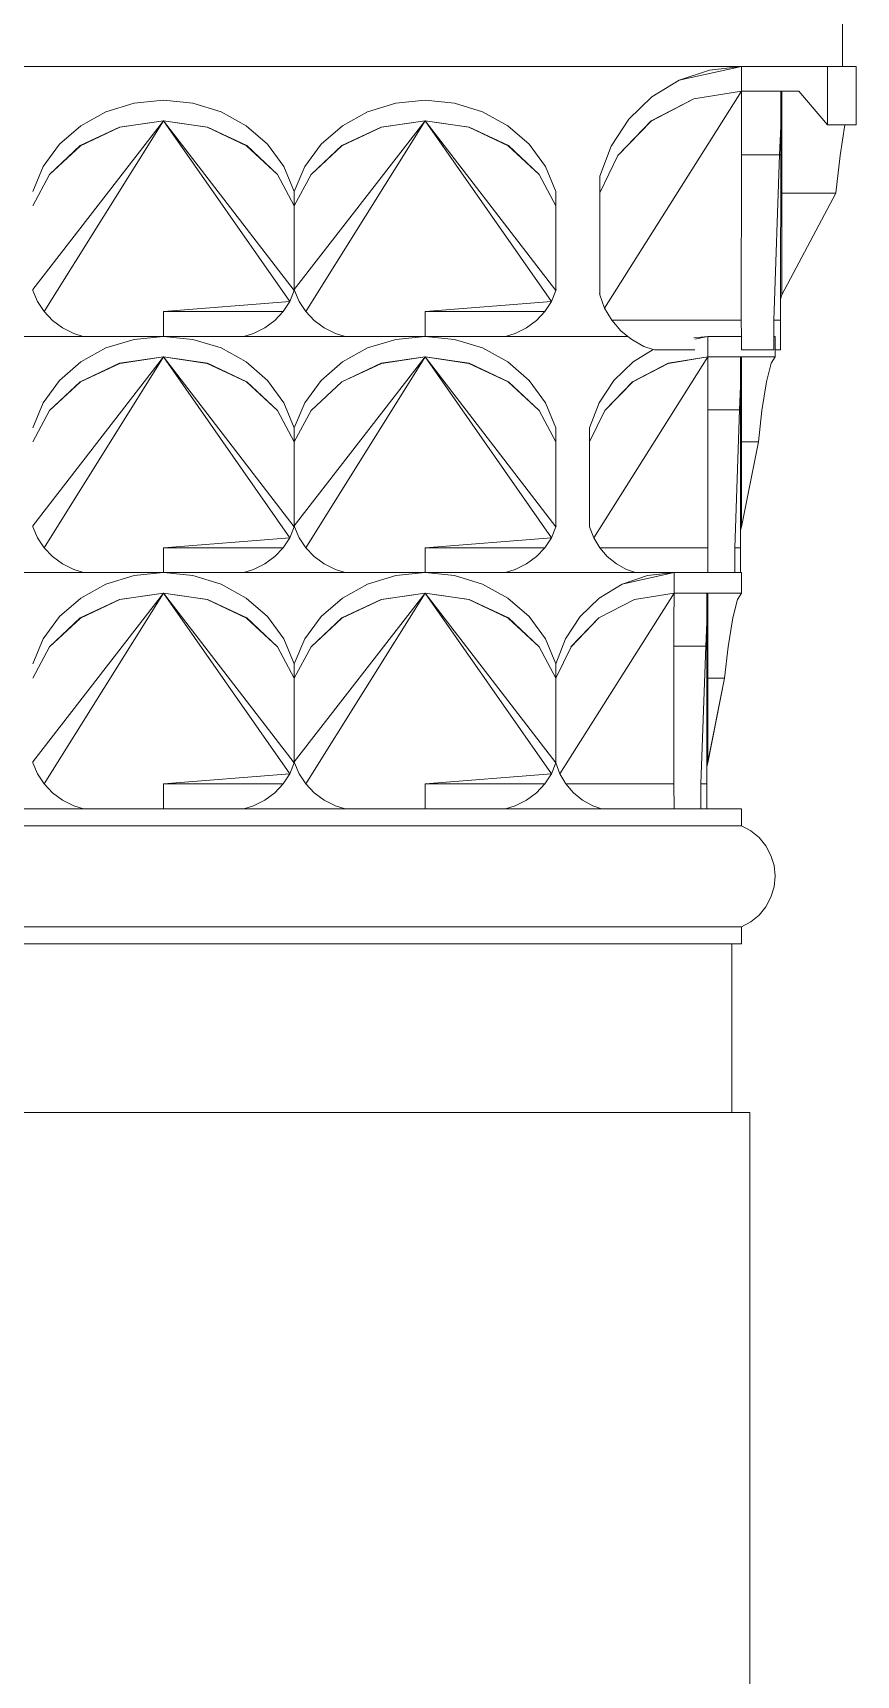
# Model space of a CAD drawing. Header units: millimetres. Extents: x -667 to -468, y -723 to -475.
# Drawn here: x -647.6482 to -647.453, y -488.1664 to -487.7769 of the extents above; entities that cross this region are included whole.
import ezdxf

# ---------------------------------------------------------------- set-up
doc = ezdxf.new("R2010")
doc.units = ezdxf.units.MM
doc.layers.add('dinding', color=36, linetype='Continuous', lineweight=9)

msp = doc.modelspace()

# ---------------------------------------------------------------- linework, layer by layer
at = {"layer": 'dinding'}
for p, q in [((-647.45624, -487.78493), (-647.45624, -487.76893)), ((-647.8163, -487.78494), (-647.48026, -487.78493)), ((-647.49501, -487.78818), (-647.48026, -487.78493)), ((-647.48026, -487.78493), (-647.48781, -487.78574)), ((-647.48026, -487.78493), (-647.48024, -487.79076)), ((-647.48026, -487.78493), (-647.45984, -487.78493)), ((-647.45982, -487.7987), (-647.45984, -487.78493)), ((-647.45984, -487.78493), (-647.45624, -487.78493)), ((-647.45624, -487.78493), (-647.45304, -487.78493)), ((-647.45304, -487.78493), (-647.45304, -487.79875)), ((-647.49501, -487.78818), (-647.5015, -487.79214)), ((-647.48781, -487.78574), (-647.49501, -487.78818)), ((-647.62424, -487.7936), (-647.61725, -487.79293)), ((-647.61725, -487.79293), (-647.61027, -487.7936)), ((-647.56221, -487.7936), (-647.55522, -487.79293)), ((-647.55522, -487.79293), (-647.54824, -487.7936)), ((-647.51268, -487.84219), (-647.48024, -487.79076)), ((-647.5015, -487.79214), (-647.50697, -487.79742)), ((-647.49151, -487.79255), (-647.50163, -487.7978)), ((-647.49149, -487.79257), (-647.5016, -487.79784)), ((-647.48024, -487.79076), (-647.49151, -487.79255)), ((-647.48024, -487.79076), (-647.49149, -487.79257)), ((-647.48024, -487.79076), (-647.48025, -487.79862)), ((-647.47093, -487.79076), (-647.48024, -487.79076)), ((-647.47093, -487.79076), (-647.47093, -487.79758)), ((-647.47064, -487.79077), (-647.47093, -487.79076)), ((-647.47064, -487.79077), (-647.47093, -487.79843)), ((-647.47092, -487.80582), (-647.47064, -487.79077)), ((-647.46667, -487.79076), (-647.47064, -487.79077)), ((-647.47064, -487.79077), (-647.47064, -487.81491)), ((-647.46664, -487.79076), (-647.46667, -487.79076)), ((-647.45987, -487.79872), (-647.46664, -487.79076)), ((-647.63688, -487.79894), (-647.63089, -487.79564)), ((-647.63089, -487.79564), (-647.62424, -487.7936)), ((-647.61027, -487.7936), (-647.60362, -487.79564)), ((-647.60362, -487.79564), (-647.59763, -487.79894)), ((-647.57485, -487.79894), (-647.56886, -487.79564)), ((-647.56886, -487.79564), (-647.56221, -487.7936)), ((-647.54824, -487.7936), (-647.54159, -487.79564)), ((-647.54159, -487.79564), (-647.5356, -487.79894)), ((-647.61725, -487.79779), (-647.64827, -487.83779)), ((-647.61725, -487.79779), (-647.64558, -487.84303)), ((-647.64192, -487.80334), (-647.63688, -487.79894)), ((-647.63699, -487.80366), (-647.62766, -487.79928)), ((-647.63697, -487.80369), (-647.62764, -487.7993)), ((-647.62766, -487.79928), (-647.61725, -487.79779)), ((-647.62764, -487.7993), (-647.62766, -487.79928)), ((-647.61725, -487.79779), (-647.62764, -487.7993)), ((-647.61725, -487.79779), (-647.60685, -487.79928)), ((-647.61725, -487.79779), (-647.60687, -487.7993)), ((-647.5873, -487.84065), (-647.61725, -487.79779)), ((-647.58624, -487.83806), (-647.61725, -487.79779)), ((-647.60687, -487.7993), (-647.60685, -487.79928)), ((-647.60687, -487.7993), (-647.59754, -487.80369)), ((-647.60685, -487.79928), (-647.59752, -487.80366)), ((-647.59763, -487.79894), (-647.59259, -487.80334)), ((-647.55522, -487.79779), (-647.58624, -487.83779)), ((-647.55522, -487.79779), (-647.58354, -487.84303)), ((-647.57989, -487.80334), (-647.57485, -487.79894)), ((-647.57496, -487.80366), (-647.56563, -487.79928)), ((-647.57494, -487.80369), (-647.56561, -487.7993)), ((-647.56563, -487.79928), (-647.55522, -487.79779)), ((-647.56561, -487.7993), (-647.56563, -487.79928)), ((-647.55522, -487.79779), (-647.56561, -487.7993)), ((-647.55522, -487.79779), (-647.54482, -487.79928)), ((-647.55522, -487.79779), (-647.54484, -487.7993)), ((-647.52527, -487.84065), (-647.55522, -487.79779)), ((-647.52421, -487.83806), (-647.55522, -487.79779)), ((-647.54484, -487.7993), (-647.54482, -487.79928)), ((-647.54484, -487.7993), (-647.53551, -487.80369)), ((-647.54482, -487.79928), (-647.53548, -487.80366)), ((-647.5356, -487.79894), (-647.53055, -487.80334)), ((-647.50697, -487.79742), (-647.51115, -487.80377)), ((-647.50163, -487.7978), (-647.50956, -487.80599)), ((-647.5016, -487.79784), (-647.50954, -487.80601)), ((-647.48025, -487.79867), (-647.48025, -487.79862)), ((-647.48025, -487.80583), (-647.48025, -487.79867)), ((-647.47093, -487.79902), (-647.4712, -487.80582)), ((-647.47093, -487.79899), (-647.47093, -487.79843)), ((-647.47093, -487.79899), (-647.47093, -487.79902)), ((-647.47093, -487.79902), (-647.47092, -487.80582)), ((-647.45987, -487.79876), (-647.45987, -487.79872)), ((-647.45984, -487.79876), (-647.45987, -487.79876)), ((-647.45984, -487.79876), (-647.45982, -487.7987)), ((-647.45984, -487.79876), (-647.45569, -487.79876)), ((-647.45569, -487.79876), (-647.45684, -487.80599)), ((-647.45569, -487.79876), (-647.45304, -487.79875)), ((-647.64578, -487.80863), (-647.64192, -487.80334)), ((-647.64432, -487.81048), (-647.63699, -487.80366)), ((-647.6443, -487.8105), (-647.63697, -487.80369)), ((-647.63697, -487.80369), (-647.63699, -487.80366)), ((-647.59754, -487.80369), (-647.59752, -487.80366)), ((-647.59754, -487.80369), (-647.59021, -487.8105)), ((-647.59752, -487.80366), (-647.59019, -487.81048)), ((-647.59259, -487.80334), (-647.58873, -487.80863)), ((-647.58375, -487.80863), (-647.57989, -487.80334)), ((-647.58228, -487.81048), (-647.57496, -487.80366)), ((-647.58227, -487.8105), (-647.57494, -487.80369)), ((-647.57494, -487.80369), (-647.57496, -487.80366)), ((-647.53551, -487.80369), (-647.53548, -487.80366)), ((-647.53551, -487.80369), (-647.52818, -487.8105)), ((-647.53548, -487.80366), (-647.52816, -487.81048)), ((-647.53055, -487.80334), (-647.52669, -487.80863)), ((-647.51115, -487.80377), (-647.51384, -487.81089)), ((-647.64827, -487.81456), (-647.64578, -487.80863)), ((-647.58873, -487.80863), (-647.58624, -487.81456)), ((-647.58624, -487.81456), (-647.58375, -487.80863)), ((-647.52669, -487.80863), (-647.52421, -487.81456)), ((-647.50956, -487.80599), (-647.51384, -487.8149)), ((-647.51384, -487.8149), (-647.50954, -487.80601)), ((-647.48027, -487.84505), (-647.48025, -487.80583)), ((-647.4712, -487.80582), (-647.48025, -487.80583)), ((-647.4712, -487.80582), (-647.47257, -487.84505)), ((-647.4712, -487.80582), (-647.47092, -487.80582)), ((-647.47092, -487.80582), (-647.47095, -487.84009)), ((-647.45684, -487.80599), (-647.45784, -487.81491)), ((-647.64827, -487.81791), (-647.6443, -487.8105)), ((-647.6443, -487.8105), (-647.64432, -487.81048)), ((-647.59021, -487.8105), (-647.59019, -487.81048)), ((-647.58624, -487.81791), (-647.59021, -487.8105)), ((-647.58624, -487.81791), (-647.58227, -487.8105)), ((-647.58227, -487.8105), (-647.58228, -487.81048)), ((-647.52818, -487.8105), (-647.52816, -487.81048)), ((-647.52421, -487.81791), (-647.52818, -487.8105)), ((-647.51384, -487.8149), (-647.51384, -487.81089)), ((-647.58624, -487.81791), (-647.58624, -487.81456)), ((-647.52421, -487.81791), (-647.52421, -487.81456)), ((-647.51384, -487.8149), (-647.51384, -487.83908)), ((-647.47064, -487.81491), (-647.45784, -487.81491)), ((-647.45784, -487.81491), (-647.47064, -487.83909)), ((-647.47064, -487.83909), (-647.47064, -487.81491)), ((-647.58624, -487.83779), (-647.58624, -487.81791)), ((-647.52421, -487.81791), (-647.52421, -487.83806)), ((-647.64822, -487.83806), (-647.64827, -487.83779)), ((-647.64714, -487.84065), (-647.64822, -487.83806)), ((-647.5873, -487.84065), (-647.58624, -487.83806)), ((-647.58618, -487.83806), (-647.58624, -487.83779)), ((-647.58624, -487.83806), (-647.58624, -487.83779)), ((-647.58624, -487.83806), (-647.58621, -487.83793)), ((-647.58511, -487.84065), (-647.58618, -487.83806)), ((-647.52527, -487.84065), (-647.52421, -487.83806)), ((-647.52421, -487.83806), (-647.52415, -487.83779)), ((-647.51384, -487.83908), (-647.51391, -487.83876)), ((-647.51268, -487.84219), (-647.51384, -487.83908)), ((-647.47095, -487.84009), (-647.47064, -487.83909)), ((-647.64558, -487.84303), (-647.64714, -487.84065)), ((-647.64358, -487.84512), (-647.64558, -487.84303)), ((-647.5873, -487.84065), (-647.61723, -487.84303)), ((-647.61723, -487.84303), (-647.61723, -487.84893)), ((-647.58888, -487.84303), (-647.61723, -487.84303)), ((-647.59088, -487.84512), (-647.58888, -487.84303)), ((-647.5873, -487.84065), (-647.58888, -487.84303)), ((-647.58354, -487.84303), (-647.58511, -487.84065)), ((-647.58154, -487.84512), (-647.58354, -487.84303)), ((-647.52527, -487.84065), (-647.5552, -487.84303)), ((-647.5552, -487.84303), (-647.55519, -487.84893)), ((-647.52684, -487.84303), (-647.5552, -487.84303)), ((-647.52884, -487.84512), (-647.52684, -487.84303)), ((-647.52527, -487.84065), (-647.52684, -487.84303)), ((-647.51099, -487.84505), (-647.51268, -487.84219)), ((-647.47095, -487.84009), (-647.47095, -487.84505)), ((-647.6412, -487.84687), (-647.64358, -487.84512)), ((-647.63852, -487.84821), (-647.6412, -487.84687)), ((-647.59593, -487.84821), (-647.59325, -487.84687)), ((-647.59325, -487.84687), (-647.59088, -487.84512)), ((-647.57917, -487.84687), (-647.58154, -487.84512)), ((-647.57649, -487.84821), (-647.57917, -487.84687)), ((-647.5339, -487.84821), (-647.53122, -487.84687)), ((-647.53122, -487.84687), (-647.52884, -487.84512)), ((-647.50882, -487.84756), (-647.51099, -487.84505)), ((-647.51099, -487.84505), (-647.48027, -487.84505)), ((-647.50714, -487.84893), (-647.50882, -487.84756)), ((-647.48025, -487.84893), (-647.48027, -487.84505)), ((-647.47257, -487.84505), (-647.47095, -487.84505)), ((-647.47257, -487.84505), (-647.47257, -487.84893)), ((-647.47095, -487.84505), (-647.47096, -487.85213)), ((-647.66028, -487.84893), (-647.63628, -487.84893)), ((-647.63628, -487.84893), (-647.63852, -487.84821)), ((-647.63628, -487.84893), (-647.61725, -487.84893)), ((-647.63089, -487.85164), (-647.62424, -487.84961)), ((-647.62424, -487.84961), (-647.61725, -487.84893)), ((-647.61725, -487.84893), (-647.61723, -487.84893)), ((-647.61723, -487.84893), (-647.59824, -487.84893)), ((-647.61723, -487.84893), (-647.61027, -487.84961)), ((-647.61027, -487.84961), (-647.60362, -487.85164)), ((-647.59824, -487.84893), (-647.59593, -487.84821)), ((-647.59824, -487.84893), (-647.57418, -487.84893)), ((-647.57418, -487.84893), (-647.57649, -487.84821)), ((-647.57418, -487.84893), (-647.55522, -487.84893)), ((-647.56886, -487.85164), (-647.56221, -487.84961)), ((-647.56221, -487.84961), (-647.55522, -487.84893)), ((-647.55522, -487.84893), (-647.55519, -487.84893)), ((-647.55519, -487.84893), (-647.53621, -487.84893)), ((-647.55519, -487.84893), (-647.54824, -487.84961)), ((-647.54824, -487.84961), (-647.54159, -487.85164)), ((-647.53621, -487.84893), (-647.5339, -487.84821)), ((-647.53621, -487.84893), (-647.50714, -487.84893)), ((-647.50625, -487.84966), (-647.50714, -487.84893)), ((-647.50334, -487.85127), (-647.50625, -487.84966)), ((-647.50115, -487.85202), (-647.50334, -487.85127)), ((-647.48822, -487.84893), (-647.49153, -487.84928)), ((-647.49129, -487.8496), (-647.48822, -487.84893)), ((-647.48822, -487.84893), (-647.48822, -487.85379)), ((-647.48025, -487.84893), (-647.48822, -487.84893)), ((-647.48025, -487.85213), (-647.48025, -487.84893)), ((-647.47222, -487.84893), (-647.47257, -487.84893)), ((-647.47257, -487.84893), (-647.47257, -487.85213)), ((-647.47222, -487.84893), (-647.47222, -487.85213)), ((-647.61725, -487.85379), (-647.64827, -487.89379)), ((-647.61725, -487.85379), (-647.64558, -487.89903)), ((-647.64192, -487.85934), (-647.63688, -487.85494)), ((-647.63699, -487.85966), (-647.62766, -487.85528)), ((-647.63697, -487.85969), (-647.62764, -487.8553)), ((-647.63688, -487.85494), (-647.63089, -487.85164)), ((-647.62766, -487.85528), (-647.61725, -487.85379)), ((-647.62764, -487.8553), (-647.62766, -487.85528)), ((-647.61725, -487.85379), (-647.62764, -487.8553)), ((-647.61725, -487.85379), (-647.60685, -487.85528)), ((-647.61725, -487.85379), (-647.60687, -487.8553)), ((-647.5873, -487.89666), (-647.61725, -487.85379)), ((-647.58624, -487.89406), (-647.61725, -487.85379)), ((-647.60687, -487.8553), (-647.60685, -487.85528)), ((-647.60687, -487.8553), (-647.59754, -487.85969)), ((-647.60685, -487.85528), (-647.59752, -487.85966)), ((-647.60362, -487.85164), (-647.59763, -487.85494)), ((-647.59763, -487.85494), (-647.59259, -487.85934)), ((-647.55522, -487.85379), (-647.58624, -487.89379)), ((-647.55522, -487.85379), (-647.58354, -487.89903)), ((-647.57989, -487.85934), (-647.57485, -487.85494)), ((-647.57496, -487.85966), (-647.56563, -487.85528)), ((-647.57494, -487.85969), (-647.56561, -487.8553)), ((-647.57485, -487.85494), (-647.56886, -487.85164)), ((-647.56563, -487.85528), (-647.55522, -487.85379)), ((-647.56561, -487.8553), (-647.56563, -487.85528)), ((-647.55522, -487.85379), (-647.56561, -487.8553)), ((-647.55522, -487.85379), (-647.54482, -487.85528)), ((-647.55522, -487.85379), (-647.54484, -487.8553)), ((-647.52527, -487.89666), (-647.55522, -487.85379)), ((-647.52421, -487.89406), (-647.55522, -487.85379)), ((-647.54484, -487.8553), (-647.54482, -487.85528)), ((-647.54484, -487.8553), (-647.53551, -487.85969)), ((-647.54482, -487.85528), (-647.53548, -487.85966)), ((-647.54159, -487.85164), (-647.5356, -487.85494)), ((-647.5356, -487.85494), (-647.53055, -487.85934)), ((-647.51525, -487.89665), (-647.48822, -487.85379)), ((-647.50594, -487.85494), (-647.51049, -487.85934)), ((-647.49761, -487.85528), (-647.50604, -487.85965)), ((-647.49759, -487.8553), (-647.50602, -487.85969)), ((-647.50115, -487.85202), (-647.50594, -487.85494)), ((-647.50084, -487.85213), (-647.50115, -487.85202)), ((-647.49127, -487.85213), (-647.50084, -487.85213)), ((-647.48822, -487.85379), (-647.49761, -487.85528)), ((-647.48822, -487.85379), (-647.49759, -487.8553)), ((-647.48822, -487.85379), (-647.48824, -487.85868)), ((-647.48046, -487.85379), (-647.48822, -487.85379)), ((-647.48046, -487.86634), (-647.48022, -487.85379)), ((-647.48046, -487.85379), (-647.48046, -487.85947)), ((-647.48022, -487.85379), (-647.48046, -487.85379)), ((-647.48022, -487.85379), (-647.48046, -487.86018)), ((-647.47257, -487.85213), (-647.48025, -487.85213)), ((-647.47222, -487.85379), (-647.48022, -487.85379)), ((-647.48022, -487.85379), (-647.48022, -487.87391)), ((-647.47321, -487.85528), (-647.4743, -487.85966)), ((-647.47222, -487.85379), (-647.47321, -487.85528)), ((-647.47222, -487.85213), (-647.47222, -487.85379)), ((-647.47222, -487.85213), (-647.47096, -487.85213)), ((-647.64578, -487.86463), (-647.64192, -487.85934)), ((-647.59259, -487.85934), (-647.58873, -487.86463)), ((-647.58375, -487.86463), (-647.57989, -487.85934)), ((-647.53055, -487.85934), (-647.52669, -487.86463)), ((-647.51049, -487.85934), (-647.51397, -487.86463)), ((-647.48824, -487.85868), (-647.48823, -487.86034)), ((-647.64432, -487.86648), (-647.63699, -487.85966)), ((-647.6443, -487.8665), (-647.63697, -487.85969)), ((-647.63697, -487.85969), (-647.63699, -487.85966)), ((-647.59754, -487.85969), (-647.59752, -487.85966)), ((-647.59754, -487.85969), (-647.59021, -487.8665)), ((-647.59752, -487.85966), (-647.59019, -487.86648)), ((-647.58228, -487.86648), (-647.57496, -487.85966)), ((-647.58227, -487.8665), (-647.57494, -487.85969)), ((-647.57494, -487.85969), (-647.57496, -487.85966)), ((-647.53551, -487.85969), (-647.53548, -487.85966)), ((-647.53551, -487.85969), (-647.52818, -487.8665)), ((-647.53548, -487.85966), (-647.52816, -487.86648)), ((-647.50604, -487.85965), (-647.51265, -487.86648)), ((-647.50602, -487.85969), (-647.51263, -487.8665)), ((-647.48823, -487.86038), (-647.48824, -487.86397)), ((-647.48823, -487.86034), (-647.48823, -487.86038)), ((-647.48046, -487.86067), (-647.48068, -487.86634)), ((-647.48046, -487.86064), (-647.48046, -487.86018)), ((-647.48046, -487.86064), (-647.48046, -487.86067)), ((-647.48046, -487.86067), (-647.48046, -487.86634)), ((-647.4743, -487.85966), (-647.47538, -487.86648)), ((-647.64827, -487.87056), (-647.64578, -487.86463)), ((-647.64827, -487.87391), (-647.6443, -487.8665)), ((-647.6443, -487.8665), (-647.64432, -487.86648)), ((-647.59021, -487.8665), (-647.59019, -487.86648)), ((-647.58624, -487.87391), (-647.59021, -487.8665)), ((-647.58873, -487.86463), (-647.58624, -487.87056)), ((-647.58624, -487.87056), (-647.58375, -487.86463)), ((-647.58624, -487.87391), (-647.58227, -487.8665)), ((-647.58227, -487.8665), (-647.58228, -487.86648)), ((-647.52818, -487.8665), (-647.52816, -487.86648)), ((-647.52421, -487.87391), (-647.52818, -487.8665)), ((-647.52669, -487.86463), (-647.52421, -487.87056)), ((-647.51397, -487.86463), (-647.51622, -487.87056)), ((-647.51263, -487.8665), (-647.51622, -487.87391)), ((-647.51265, -487.86648), (-647.51263, -487.8665)), ((-647.48823, -487.86634), (-647.48824, -487.86397)), ((-647.48824, -487.89903), (-647.48823, -487.86634)), ((-647.48068, -487.86634), (-647.48823, -487.86634)), ((-647.48068, -487.86634), (-647.48183, -487.89903)), ((-647.48068, -487.86634), (-647.48046, -487.86634)), ((-647.48046, -487.86634), (-647.48048, -487.89489)), ((-647.47538, -487.86648), (-647.47622, -487.87391)), ((-647.58624, -487.87391), (-647.58624, -487.87056)), ((-647.52421, -487.87391), (-647.52421, -487.87056)), ((-647.51622, -487.87391), (-647.51622, -487.87056)), ((-647.58624, -487.89379), (-647.58624, -487.87391)), ((-647.52421, -487.87391), (-647.52421, -487.89406)), ((-647.51622, -487.87391), (-647.51622, -487.89406)), ((-647.48022, -487.87391), (-647.47622, -487.87391)), ((-647.47622, -487.87391), (-647.48022, -487.89406)), ((-647.48022, -487.89406), (-647.48022, -487.87391)), ((-647.64822, -487.89406), (-647.64827, -487.89379)), ((-647.64714, -487.89665), (-647.64822, -487.89406)), ((-647.5873, -487.89666), (-647.58624, -487.89406)), ((-647.58618, -487.89406), (-647.58624, -487.89379)), ((-647.58624, -487.89406), (-647.58624, -487.89379)), ((-647.58624, -487.89406), (-647.58621, -487.89393)), ((-647.58511, -487.89665), (-647.58618, -487.89406)), ((-647.52527, -487.89666), (-647.52421, -487.89406)), ((-647.52421, -487.89406), (-647.52415, -487.89379)), ((-647.51622, -487.89406), (-647.51627, -487.89379)), ((-647.51525, -487.89665), (-647.51622, -487.89406)), ((-647.48048, -487.89489), (-647.48022, -487.89406)), ((-647.64558, -487.89903), (-647.64714, -487.89665)), ((-647.5873, -487.89666), (-647.61723, -487.89903)), ((-647.5873, -487.89666), (-647.58888, -487.89903)), ((-647.58354, -487.89903), (-647.58511, -487.89665)), ((-647.52527, -487.89666), (-647.5552, -487.89903)), ((-647.52527, -487.89666), (-647.52684, -487.89903)), ((-647.51384, -487.89903), (-647.51525, -487.89665)), ((-647.48048, -487.89489), (-647.48048, -487.89903)), ((-647.64358, -487.90113), (-647.64558, -487.89903)), ((-647.6412, -487.90287), (-647.64358, -487.90113)), ((-647.61723, -487.89903), (-647.61723, -487.90493)), ((-647.58888, -487.89903), (-647.61723, -487.89903)), ((-647.59325, -487.90287), (-647.59088, -487.90113)), ((-647.59088, -487.90113), (-647.58888, -487.89903)), ((-647.58154, -487.90113), (-647.58354, -487.89903)), ((-647.57917, -487.90287), (-647.58154, -487.90113)), ((-647.5552, -487.89903), (-647.55519, -487.90493)), ((-647.52684, -487.89903), (-647.5552, -487.89903)), ((-647.53122, -487.90287), (-647.52884, -487.90113)), ((-647.52884, -487.90113), (-647.52684, -487.89903)), ((-647.51204, -487.90112), (-647.51384, -487.89903)), ((-647.51384, -487.89903), (-647.48824, -487.89903)), ((-647.50989, -487.90287), (-647.51204, -487.90112)), ((-647.48823, -487.90493), (-647.48824, -487.89903)), ((-647.48183, -487.89903), (-647.48183, -487.90493)), ((-647.48183, -487.89903), (-647.48048, -487.89903)), ((-647.48048, -487.89903), (-647.48048, -487.90493)), ((-647.66028, -487.90493), (-647.63621, -487.90493)), ((-647.63852, -487.90421), (-647.6412, -487.90287)), ((-647.63621, -487.90493), (-647.63852, -487.90421)), ((-647.63621, -487.90493), (-647.61725, -487.90493)), ((-647.63089, -487.90764), (-647.62424, -487.90561)), ((-647.62424, -487.90561), (-647.61725, -487.90493)), ((-647.61725, -487.90493), (-647.61723, -487.90493)), ((-647.61723, -487.90493), (-647.59824, -487.90493)), ((-647.61723, -487.90493), (-647.61027, -487.90561)), ((-647.61027, -487.90561), (-647.60362, -487.90764)), ((-647.59824, -487.90493), (-647.59593, -487.90421)), ((-647.59824, -487.90493), (-647.57418, -487.90493)), ((-647.59593, -487.90421), (-647.59325, -487.90287)), ((-647.57649, -487.90421), (-647.57917, -487.90287)), ((-647.57418, -487.90493), (-647.57649, -487.90421)), ((-647.57418, -487.90493), (-647.55522, -487.90493)), ((-647.56886, -487.90764), (-647.56221, -487.90561)), ((-647.56221, -487.90561), (-647.55522, -487.90493)), ((-647.55522, -487.90493), (-647.55519, -487.90493)), ((-647.55519, -487.90493), (-647.53621, -487.90493)), ((-647.55519, -487.90493), (-647.54824, -487.90561)), ((-647.54824, -487.90561), (-647.54159, -487.90764)), ((-647.53621, -487.90493), (-647.5339, -487.90421)), ((-647.53621, -487.90493), (-647.50539, -487.90493)), ((-647.5339, -487.90421), (-647.53122, -487.90287)), ((-647.50747, -487.90421), (-647.50989, -487.90287)), ((-647.50853, -487.90764), (-647.49622, -487.90493)), ((-647.50253, -487.9056), (-647.50853, -487.90764)), ((-647.50539, -487.90493), (-647.50747, -487.90421)), ((-647.49622, -487.90493), (-647.50539, -487.90493)), ((-647.49622, -487.90493), (-647.50253, -487.9056)), ((-647.49622, -487.90493), (-647.49622, -487.90979)), ((-647.48823, -487.90493), (-647.49622, -487.90493)), ((-647.48183, -487.90493), (-647.48823, -487.90493)), ((-647.48183, -487.90493), (-647.48048, -487.90493)), ((-647.48048, -487.90493), (-647.48022, -487.90493)), ((-647.48022, -487.90493), (-647.48022, -487.90979)), ((-647.61725, -487.90979), (-647.64827, -487.94979)), ((-647.61725, -487.90979), (-647.64558, -487.95503)), ((-647.63688, -487.91094), (-647.63089, -487.90764)), ((-647.62766, -487.91128), (-647.61725, -487.90979)), ((-647.61725, -487.90979), (-647.62764, -487.9113)), ((-647.61725, -487.90979), (-647.60685, -487.91128)), ((-647.61725, -487.90979), (-647.60687, -487.9113)), ((-647.5873, -487.95266), (-647.61725, -487.90979)), ((-647.58624, -487.95006), (-647.61725, -487.90979)), ((-647.60362, -487.90764), (-647.59763, -487.91094)), ((-647.55522, -487.90979), (-647.58624, -487.94979)), ((-647.55522, -487.90979), (-647.58354, -487.95503)), ((-647.57485, -487.91094), (-647.56886, -487.90764)), ((-647.56563, -487.91128), (-647.55522, -487.90979)), ((-647.55522, -487.90979), (-647.56561, -487.9113)), ((-647.55522, -487.90979), (-647.54482, -487.91128)), ((-647.55522, -487.90979), (-647.54484, -487.9113)), ((-647.52527, -487.95266), (-647.55522, -487.90979)), ((-647.52422, -487.95006), (-647.55522, -487.90979)), ((-647.54159, -487.90764), (-647.5356, -487.91094)), ((-647.52326, -487.95265), (-647.49622, -487.90979)), ((-647.50853, -487.90764), (-647.51394, -487.91094)), ((-647.49622, -487.90979), (-647.50561, -487.91128)), ((-647.49622, -487.90979), (-647.50559, -487.9113)), ((-647.49622, -487.90979), (-647.49623, -487.91634)), ((-647.48846, -487.90979), (-647.49622, -487.90979)), ((-647.48846, -487.92234), (-647.48822, -487.90979)), ((-647.48846, -487.90979), (-647.48846, -487.91547)), ((-647.48822, -487.90979), (-647.48846, -487.90979)), ((-647.48822, -487.90979), (-647.48846, -487.91618)), ((-647.48022, -487.90979), (-647.48822, -487.90979)), ((-647.48822, -487.90979), (-647.48822, -487.92991)), ((-647.48022, -487.90979), (-647.48121, -487.91128)), ((-647.64192, -487.91534), (-647.63688, -487.91094)), ((-647.63699, -487.91566), (-647.62766, -487.91128)), ((-647.63697, -487.91569), (-647.62764, -487.9113)), ((-647.62764, -487.9113), (-647.62766, -487.91128)), ((-647.60687, -487.9113), (-647.60685, -487.91128)), ((-647.60687, -487.9113), (-647.59754, -487.91569)), ((-647.60685, -487.91128), (-647.59752, -487.91566)), ((-647.59763, -487.91094), (-647.59259, -487.91534)), ((-647.57989, -487.91534), (-647.57485, -487.91094)), ((-647.57496, -487.91566), (-647.56563, -487.91128)), ((-647.57494, -487.91569), (-647.56561, -487.9113)), ((-647.56561, -487.9113), (-647.56563, -487.91128)), ((-647.54484, -487.9113), (-647.54482, -487.91128)), ((-647.54484, -487.9113), (-647.53551, -487.91569)), ((-647.54482, -487.91128), (-647.53548, -487.91566)), ((-647.5356, -487.91094), (-647.53055, -487.91534)), ((-647.51394, -487.91094), (-647.51849, -487.91533)), ((-647.50561, -487.91128), (-647.51404, -487.91565)), ((-647.50559, -487.9113), (-647.51402, -487.91568)), ((-647.48121, -487.91128), (-647.4823, -487.91566)), ((-647.64578, -487.92063), (-647.64192, -487.91534)), ((-647.64432, -487.92248), (-647.63699, -487.91566)), ((-647.6443, -487.9225), (-647.63697, -487.91569)), ((-647.63697, -487.91569), (-647.63699, -487.91566)), ((-647.59754, -487.91569), (-647.59752, -487.91566)), ((-647.59754, -487.91569), (-647.59021, -487.9225)), ((-647.59752, -487.91566), (-647.59019, -487.92248)), ((-647.59259, -487.91534), (-647.58873, -487.92063)), ((-647.58375, -487.92063), (-647.57989, -487.91534)), ((-647.58228, -487.92248), (-647.57496, -487.91566)), ((-647.58227, -487.9225), (-647.57494, -487.91569)), ((-647.57494, -487.91569), (-647.57496, -487.91566)), ((-647.53551, -487.91569), (-647.53548, -487.91566)), ((-647.53551, -487.91569), (-647.52818, -487.9225)), ((-647.53548, -487.91566), (-647.52816, -487.92248)), ((-647.53055, -487.91534), (-647.52669, -487.92063)), ((-647.51849, -487.91533), (-647.52197, -487.92063)), ((-647.51404, -487.91565), (-647.52065, -487.92248)), ((-647.51402, -487.91568), (-647.52063, -487.9225)), ((-647.49623, -487.91638), (-647.49623, -487.91634)), ((-647.49623, -487.92234), (-647.49623, -487.91638)), ((-647.48846, -487.91667), (-647.48868, -487.92234)), ((-647.48846, -487.91664), (-647.48846, -487.91618)), ((-647.48846, -487.91664), (-647.48846, -487.91667)), ((-647.48846, -487.91667), (-647.48846, -487.92234)), ((-647.4823, -487.91566), (-647.48338, -487.92248)), ((-647.64827, -487.92656), (-647.64578, -487.92063)), ((-647.58873, -487.92063), (-647.58624, -487.92656)), ((-647.58624, -487.92656), (-647.58375, -487.92063)), ((-647.52669, -487.92063), (-647.52422, -487.92656)), ((-647.52197, -487.92063), (-647.52422, -487.92656)), ((-647.64827, -487.92991), (-647.6443, -487.9225)), ((-647.6443, -487.9225), (-647.64432, -487.92248)), ((-647.59021, -487.9225), (-647.59019, -487.92248)), ((-647.58624, -487.92991), (-647.59021, -487.9225)), ((-647.58624, -487.92991), (-647.58227, -487.9225)), ((-647.58227, -487.9225), (-647.58228, -487.92248)), ((-647.52818, -487.9225), (-647.52816, -487.92248)), ((-647.52422, -487.92991), (-647.52818, -487.9225)), ((-647.52063, -487.9225), (-647.52422, -487.92991)), ((-647.52065, -487.92248), (-647.52063, -487.9225)), ((-647.49624, -487.95503), (-647.49623, -487.92234)), ((-647.48868, -487.92234), (-647.49623, -487.92234)), ((-647.48868, -487.92234), (-647.48983, -487.95503)), ((-647.48868, -487.92234), (-647.48846, -487.92234)), ((-647.48846, -487.92234), (-647.48848, -487.95089)), ((-647.48338, -487.92248), (-647.48422, -487.92991)), ((-647.58624, -487.92991), (-647.58624, -487.92656)), ((-647.52422, -487.92991), (-647.52422, -487.92656)), ((-647.58624, -487.94979), (-647.58624, -487.92991)), ((-647.52422, -487.92991), (-647.52422, -487.95006)), ((-647.48822, -487.92991), (-647.48422, -487.92991)), ((-647.48422, -487.92991), (-647.48822, -487.95006)), ((-647.48422, -487.92991), (-647.48822, -487.94979)), ((-647.48822, -487.94979), (-647.48822, -487.92991)), ((-647.64822, -487.95006), (-647.64827, -487.94979)), ((-647.64714, -487.95265), (-647.64822, -487.95006)), ((-647.64558, -487.95503), (-647.64714, -487.95265)), ((-647.5873, -487.95266), (-647.61723, -487.95503)), ((-647.5873, -487.95266), (-647.58888, -487.95503)), ((-647.5873, -487.95266), (-647.58624, -487.95006)), ((-647.58618, -487.95006), (-647.58624, -487.94979)), ((-647.58624, -487.94979), (-647.58624, -487.95006)), ((-647.58624, -487.95006), (-647.58621, -487.94993)), ((-647.58511, -487.95265), (-647.58618, -487.95006)), ((-647.58354, -487.95503), (-647.58511, -487.95265)), ((-647.52527, -487.95266), (-647.5552, -487.95503)), ((-647.52527, -487.95266), (-647.52684, -487.95503)), ((-647.52527, -487.95266), (-647.52422, -487.95006)), ((-647.52326, -487.95265), (-647.52422, -487.95006)), ((-647.52326, -487.95265), (-647.52184, -487.95503)), ((-647.48848, -487.95089), (-647.48822, -487.95006)), ((-647.48848, -487.95089), (-647.48848, -487.95503)), ((-647.48822, -487.95006), (-647.48822, -487.94979)), ((-647.64358, -487.95713), (-647.64558, -487.95503)), ((-647.61723, -487.95503), (-647.61723, -487.96093)), ((-647.58888, -487.95503), (-647.61723, -487.95503)), ((-647.59088, -487.95713), (-647.58888, -487.95503)), ((-647.58154, -487.95713), (-647.58354, -487.95503)), ((-647.5552, -487.95503), (-647.55519, -487.96093)), ((-647.52684, -487.95503), (-647.5552, -487.95503)), ((-647.52884, -487.95713), (-647.52684, -487.95503)), ((-647.52004, -487.95712), (-647.52184, -487.95503)), ((-647.52184, -487.95503), (-647.49624, -487.95503)), ((-647.49622, -487.96093), (-647.49624, -487.95503)), ((-647.48983, -487.95503), (-647.48983, -487.96093)), ((-647.48983, -487.95503), (-647.48848, -487.95503)), ((-647.48848, -487.95503), (-647.48848, -487.96093)), ((-647.6412, -487.95887), (-647.64358, -487.95713)), ((-647.63852, -487.96021), (-647.6412, -487.95887)), ((-647.63621, -487.96093), (-647.63852, -487.96021)), ((-647.59824, -487.96093), (-647.59593, -487.96021)), ((-647.59593, -487.96021), (-647.59325, -487.95887)), ((-647.59325, -487.95887), (-647.59088, -487.95713)), ((-647.57917, -487.95887), (-647.58154, -487.95713)), ((-647.57649, -487.96021), (-647.57917, -487.95887)), ((-647.57418, -487.96093), (-647.57649, -487.96021)), ((-647.53621, -487.96093), (-647.5339, -487.96021)), ((-647.5339, -487.96021), (-647.53122, -487.95887)), ((-647.53122, -487.95887), (-647.52884, -487.95713)), ((-647.51789, -487.95887), (-647.52004, -487.95712)), ((-647.51547, -487.96021), (-647.51789, -487.95887)), ((-647.51339, -487.96093), (-647.51547, -487.96021)), ((-647.66028, -487.96093), (-647.63621, -487.96093)), ((-647.63621, -487.96093), (-647.61723, -487.96093)), ((-647.61723, -487.96093), (-647.59824, -487.96093)), ((-647.59824, -487.96093), (-647.57418, -487.96093)), ((-647.57418, -487.96093), (-647.55519, -487.96093)), ((-647.55519, -487.96093), (-647.53621, -487.96093)), ((-647.53621, -487.96093), (-647.51339, -487.96093)), ((-647.49622, -487.96093), (-647.51339, -487.96093)), ((-647.48983, -487.96093), (-647.49622, -487.96093)), ((-647.48983, -487.96093), (-647.48848, -487.96093)), ((-647.48024, -487.96093), (-647.48848, -487.96093)), ((-647.48024, -487.96093), (-647.48024, -487.96493)), ((-647.81634, -487.96493), (-647.48024, -487.96493)), ((-647.48024, -487.96493), (-647.478, -487.96613)), ((-647.478, -487.96613), (-647.47604, -487.96775)), ((-647.47604, -487.96775), (-647.47443, -487.96972)), ((-647.47443, -487.96972), (-647.47323, -487.97196)), ((-647.47323, -487.97196), (-647.47249, -487.9744)), ((-647.47249, -487.9744), (-647.47224, -487.97693)), ((-647.47249, -487.97946), (-647.47323, -487.9819)), ((-647.47224, -487.97693), (-647.47249, -487.97946)), ((-647.47323, -487.9819), (-647.47443, -487.98414)), ((-647.478, -487.98773), (-647.48024, -487.98893)), ((-647.47604, -487.98611), (-647.478, -487.98773)), ((-647.47443, -487.98414), (-647.47604, -487.98611)), ((-647.81634, -487.98893), (-647.48024, -487.98893)), ((-647.48024, -487.98893), (-647.48024, -487.99293)), ((-647.81634, -487.99293), (-647.48249, -487.99293)), ((-647.48249, -487.99293), (-647.48249, -488.03293)), ((-647.48024, -487.99293), (-647.48249, -487.99293)), ((-647.47828, -488.03293), (-647.81828, -488.03293)), ((-647.47828, -491.04493), (-647.47828, -488.03293))]:
    msp.add_line(p, q, dxfattribs=at)

doc.saveas('drawing.dxf')
